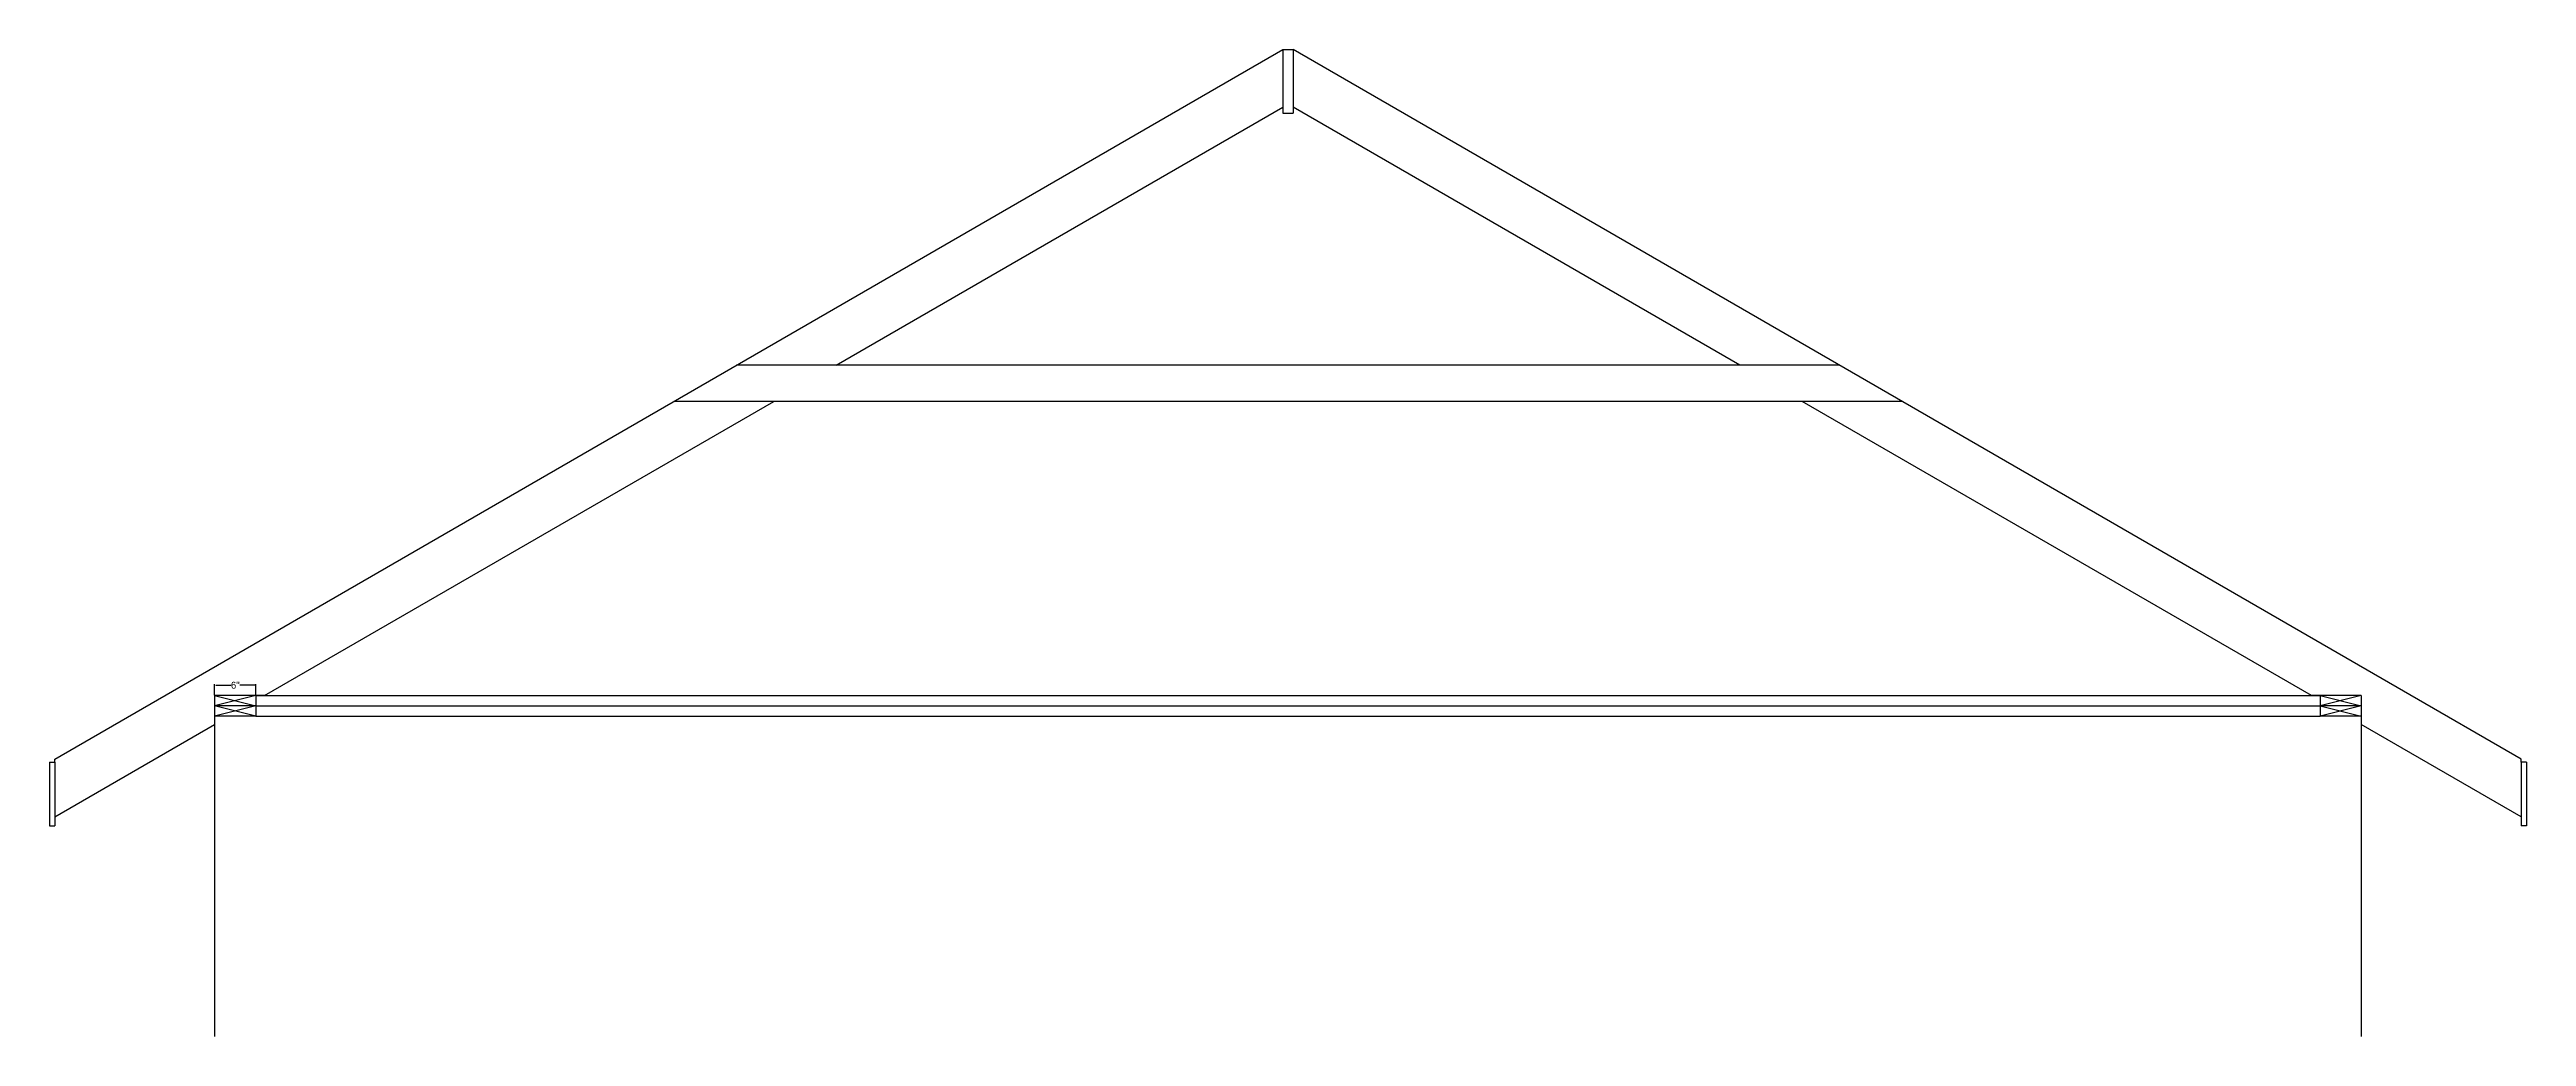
# Model space of a CAD drawing. Header units: inches. Extents: x -31 to 3717, y -668 to 1100.
# Drawn here: x 2729.1 to 3089.1, y 24.7 to 168 of the extents above; entities that cross this region are included whole.
import ezdxf

# ---------------------------------------------------------------- set-up
doc = ezdxf.new("R2010")
doc.units = ezdxf.units.IN
doc.header["$MEASUREMENT"] = 0
doc.styles.get("Standard").update_dxf_attribs({"font": 'arial.ttf'})
doc.dimstyles.get("Standard").update_dxf_attribs({"dimtxt": 0.18, "dimasz": 0.18, "dimexe": 0.18, "dimexo": 0.0625, "dimgap": 0.09, "dimtad": 0, "dimtih": 1, "dimtoh": 1, "dimdec": 4, "dimzin": 0, "dimdsep": 46, "dimtxsty": 'Standard', "dimcen": 0.09, "dimadec": 0, "dimazin": 0, "dimtfac": 1, "dimtdec": 4, "dimtofl": 0, "dimtmove": 0, "dimatfit": 3, "dimfxl": 1, "dimtolj": 1, "dimtzin": 0, "dimarcsym": 0})

# ---------------------------------------------------------------- blocks, each defined once
blk = doc.blocks.new('*D36')
at = {"color": 0, "lineweight": -2, "transparency": 16777216}
for p, q in [((2753.1, 74.24), (2753.1, 75.86)), ((2753.28, 75.68), (2755.43, 75.68)), ((2758.92, 75.68), (2756.77, 75.68)), ((2759.1, 74.24), (2759.1, 75.86))]:
    blk.add_line(p, q, dxfattribs=at)
at = {"color": 0, "transparency": 16777216}
for points in [[(2753.28, 75.71), (2753.28, 75.65), (2753.1, 75.68)], [(2758.92, 75.71), (2758.92, 75.65), (2759.1, 75.68)]]:
    blk.add_solid(points, dxfattribs=at)
at = {"layer": 'Defpoints', "color": 0, "transparency": 16777216}
for p in [(2759.1, 75.68), (2753.1, 74.18), (2759.1, 74.18)]:
    blk.add_point(p, dxfattribs=at)
at = {"color": 0, "transparency": 16777216, "insert": (2756.1, 75.68), "char_height": 1, "attachment_point": 5}
blk.add_mtext('\\A1;6"', dxfattribs=at)

msp = doc.modelspace()

# ---------------------------------------------------------------- linework, layer by layer
for p, q in [((2729.85189, 64.94298), (2908.35189, 168)), ((2908.35189, 168), (2908.35189, 158.75)), ((2908.35189, 168), (2909.85189, 168)), ((2909.85189, 168), (2909.85189, 158.75)), ((3088.35189, 64.94298), (2909.85189, 168)), ((2843.44516, 122.1545), (2908.35189, 159.62842)), ((2908.35189, 158.75), (2909.85189, 158.75)), ((2974.75862, 122.1545), (2909.85189, 159.62842)), ((2989.25862, 122.1545), (2828.94516, 122.1545)), ((2760.35189, 74.18058), (2834.35189, 116.9045)), ((2998.35189, 116.9045), (2819.85189, 116.9045)), ((3057.85189, 74.18058), (2983.85189, 116.9045)), ((2753.10189, 74.18058), (2753.10189, 69.99479)), ((2760.35189, 74.18058), (2753.10189, 74.18058)), ((2759.10189, 74.18058), (2753.10189, 72.68058)), ((2753.10189, 74.18058), (2759.10189, 72.68058)), ((2759.10189, 72.68058), (2753.10189, 72.68058)), ((2759.10189, 72.68058), (2753.10189, 71.18058)), ((2759.10189, 71.18058), (2753.10189, 72.68058)), ((2759.10189, 74.18058), (3059.10189, 74.18058)), ((2759.10189, 74.18058), (2759.10189, 71.18058)), ((2759.10189, 72.68058), (3059.10189, 72.68058)), ((3065.10189, 74.18058), (3057.85189, 74.18058)), ((3065.10189, 74.18058), (3059.10189, 72.68058)), ((3059.10189, 74.18058), (3065.10189, 72.68058)), ((3059.10189, 74.18058), (3059.10189, 71.18058)), ((3065.10189, 72.68058), (3059.10189, 72.68058)), ((3065.10189, 72.68058), (3059.10189, 71.18058)), ((3059.10189, 72.68058), (3065.10189, 71.18058)), ((3065.10189, 74.18058), (3065.10189, 24.68058)), ((2729.85189, 56.5714), (2753.10189, 69.99479)), ((2759.10189, 71.18058), (2753.10189, 71.18058)), ((2753.10189, 71.18058), (2753.10189, 24.68058)), ((2759.10189, 71.18058), (3059.10189, 71.18058)), ((3065.10189, 71.18058), (3059.10189, 71.18058)), ((3088.35189, 56.5714), (3065.10189, 69.99479)), ((2729.85189, 64.50996), (2729.85189, 64.94298)), ((3088.35189, 64.50996), (3088.35189, 64.94298)), ((2729.10189, 64.50996), (2729.85189, 64.50996)), ((2729.10189, 64.50996), (2729.10189, 55.25996)), ((2729.85189, 64.50996), (2729.85189, 55.25996)), ((3088.35189, 64.50996), (3088.35189, 55.25996)), ((3089.10189, 64.50996), (3088.35189, 64.50996)), ((3089.10189, 64.50996), (3089.10189, 55.25996)), ((2729.10189, 55.25996), (2729.85189, 55.25996)), ((3089.10189, 55.25996), (3088.35189, 55.25996))]:
    msp.add_line(p, q)

# ---------------------------------------------------------------- dimensions: what is measured, and where the dimension line sits
dim = msp.add_linear_dim(base=(2759.10189, 75.68078), p1=(2753.10189, 74.18058), p2=(2759.10189, 74.18058), dimstyle='Standard', override={"dimtxt": 1, "dimlunit": 4})
dim.commit()
dim.dimension.update_dxf_attribs({"geometry": '*D36', "text_midpoint": (2756.10189, 75.68078)})

doc.saveas('drawing.dxf')
